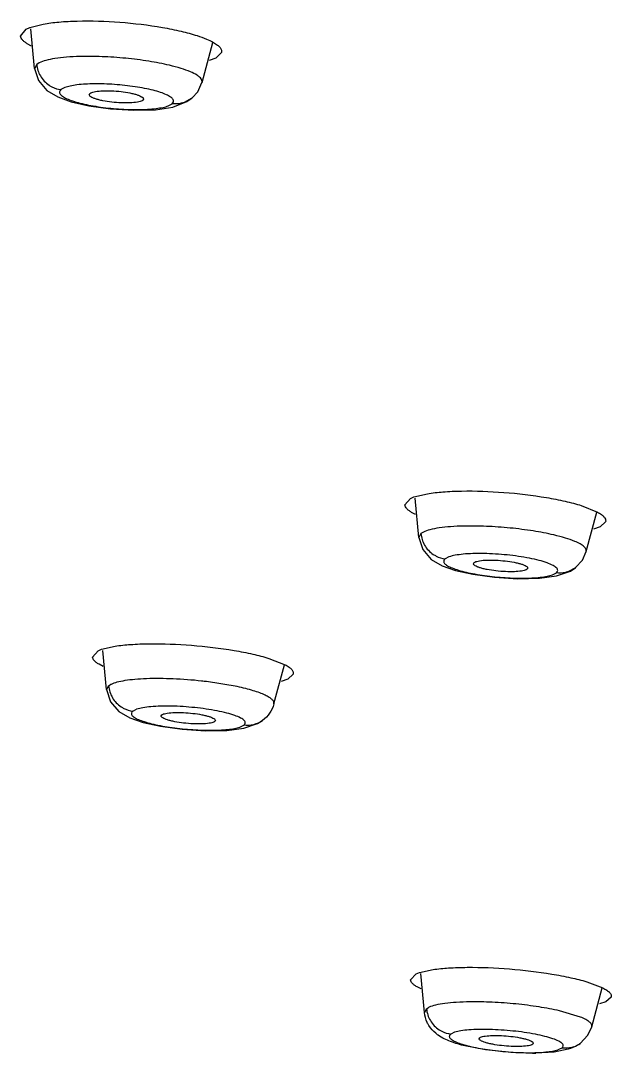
# Model space of a CAD drawing. Header units: inches. Extents: x 440 to 1212, y -520 to 27.
# Drawn here: x 1021.4 to 1032.23, y -232.19 to -213.25 of the extents above; entities that cross this region are included whole.
import ezdxf

# ---------------------------------------------------------------- set-up
doc = ezdxf.new("R2010")
doc.units = ezdxf.units.IN
doc.header["$LTSCALE"] = 1.21
doc.header["$MEASUREMENT"] = 0
doc.layers.get('0').update_dxf_attribs({"linetype": 'CONTINUOUS'})

msp = doc.modelspace()

# ---------------------------------------------------------------- linework, layer by layer
at = {"color": 7, "linetype": 'Continuous'}
for p, q in [((1021.569, -213.373), (1021.815, -213.308)), ((1021.402, -213.529), (1021.503, -213.403)), ((1021.503, -213.403), (1021.569, -213.373)), ((1021.657, -214.123), (1021.591, -213.395)), ((1021.599, -213.713), (1021.523, -213.67)), ((1024.727, -214.38), (1024.925, -213.646)), ((1025.082, -213.832), (1024.98, -213.932)), ((1021.696, -214.05), (1021.657, -214.123)), ((1021.742, -214.021), (1021.696, -214.05)), ((1024.98, -213.932), (1024.86, -213.979)), ((1021.658, -214.122), (1021.727, -214.343)), ((1022.212, -214.473), (1022.14, -214.512)), ((1024.726, -214.381), (1024.727, -214.38)), ((1022.661, -214.604), (1022.671, -214.584)), ((1022.671, -214.584), (1022.688, -214.572)), ((1024.546, -214.662), (1024.543, -214.665)), ((1022.329, -214.735), (1022.65, -214.809)), ((1022.65, -214.809), (1023.049, -214.864)), ((1023.644, -214.704), (1023.627, -214.716)), ((1023.654, -214.684), (1023.644, -214.704)), ((1023.876, -214.879), (1024.19, -214.831)), ((1024.109, -214.809), (1024.181, -214.771)), ((1024.19, -214.831), (1024.451, -214.731)), ((1024.543, -214.665), (1024.402, -214.747)), ((1024.451, -214.731), (1024.543, -214.665)), ((1023.049, -214.864), (1023.48, -214.89)), ((1023.48, -214.89), (1023.876, -214.879)), ((1028.446, -222.132), (1028.547, -222.013)), ((1028.547, -222.013), (1028.613, -221.985)), ((1028.613, -221.985), (1028.859, -221.925)), ((1028.701, -222.727), (1028.635, -222.004)), ((1031.681, -222.143), (1031.978, -222.262)), ((1028.642, -222.307), (1028.566, -222.267)), ((1031.77, -222.986), (1031.966, -222.262)), ((1032.024, -222.534), (1031.906, -222.578)), ((1032.125, -222.439), (1032.024, -222.534)), ((1028.74, -222.656), (1028.701, -222.726)), ((1028.702, -222.726), (1028.773, -222.951)), ((1028.786, -222.629), (1028.74, -222.656)), ((1031.7, -223.143), (1031.77, -222.987)), ((1031.77, -222.987), (1031.77, -222.986)), ((1029.255, -223.084), (1029.184, -223.12)), ((1029.705, -223.209), (1029.716, -223.189)), ((1029.716, -223.189), (1029.731, -223.179)), ((1031.575, -223.28), (1031.7, -223.143)), ((1029.375, -223.332), (1029.693, -223.404)), ((1030.686, -223.31), (1030.671, -223.32)), ((1030.697, -223.29), (1030.686, -223.31)), ((1031.151, -223.413), (1031.223, -223.377)), ((1031.223, -223.434), (1031.48, -223.343)), ((1031.572, -223.282), (1031.444, -223.353)), ((1031.48, -223.343), (1031.572, -223.282)), ((1031.575, -223.28), (1031.572, -223.282)), ((1029.693, -223.404), (1030.091, -223.459)), ((1030.091, -223.459), (1030.519, -223.485)), ((1030.519, -223.485), (1030.913, -223.477)), ((1030.913, -223.477), (1031.223, -223.434)), ((1022.719, -224.923), (1022.821, -224.807)), ((1022.821, -224.807), (1022.887, -224.78)), ((1022.887, -224.78), (1023.132, -224.723)), ((1022.974, -225.519), (1022.908, -224.799)), ((1022.915, -225.094), (1022.839, -225.054)), ((1025.953, -224.946), (1026.25, -225.063)), ((1026.044, -225.782), (1026.238, -225.063)), ((1026.398, -225.237), (1026.298, -225.328)), ((1023.014, -225.45), (1022.974, -225.519)), ((1023.014, -225.45), (1023.042, -225.432)), ((1025.373, -225.465), (1024.81, -225.373)), ((1026.298, -225.329), (1026.18, -225.371)), ((1022.975, -225.517), (1023.048, -225.745)), ((1023.457, -225.914), (1023.529, -225.879)), ((1023.978, -226.002), (1023.99, -225.982)), ((1023.99, -225.982), (1024.005, -225.973)), ((1023.65, -226.122), (1023.967, -226.192)), ((1023.967, -226.192), (1024.364, -226.247)), ((1024.96, -226.105), (1024.944, -226.114)), ((1024.971, -226.085), (1024.96, -226.105)), ((1025.423, -226.208), (1025.495, -226.173)), ((1025.492, -226.229), (1025.746, -226.142)), ((1025.746, -226.142), (1025.838, -226.083)), ((1025.838, -226.083), (1025.838, -226.083)), ((1024.364, -226.247), (1024.791, -226.275)), ((1024.791, -226.275), (1025.183, -226.269)), ((1025.183, -226.269), (1025.492, -226.229)), ((1028.549, -230.845), (1028.651, -230.734)), ((1028.651, -230.734), (1028.717, -230.709)), ((1028.717, -230.709), (1028.962, -230.655)), ((1028.804, -231.441), (1028.738, -230.726)), ((1031.781, -230.88), (1032.078, -230.992)), ((1028.744, -231.009), (1028.669, -230.971)), ((1031.873, -231.705), (1032.066, -230.992)), ((1032.128, -231.247), (1032.012, -231.287)), ((1032.228, -231.159), (1032.128, -231.246)), ((1028.843, -231.374), (1028.804, -231.441)), ((1028.843, -231.374), (1028.872, -231.357)), ((1031.665, -231.527), (1031.283, -231.413)), ((1031.803, -231.86), (1031.872, -231.706)), ((1031.873, -231.706), (1031.873, -231.705)), ((1029.358, -231.806), (1029.286, -231.839)), ((1029.808, -231.925), (1029.82, -231.906)), ((1029.82, -231.906), (1029.835, -231.897)), ((1031.66, -232.01), (1031.803, -231.86)), ((1029.927, -232.129), (1029.548, -232.057)), ((1030.789, -232.027), (1030.774, -232.036)), ((1030.801, -232.008), (1030.789, -232.027)), ((1031.324, -232.095), (1031.281, -232.118)), ((1031.661, -232.01), (1031.66, -232.011)), ((1030.404, -232.18), (1029.927, -232.129)), ((1030.788, -232.192), (1030.404, -232.18)), ((1031.184, -232.17), (1030.847, -232.192)), ((1031.441, -232.117), (1031.184, -232.17)), ((1031.281, -232.118), (1031.252, -232.128))]:
    msp.add_line(p, q, dxfattribs=at)
for points in [[(1021.727, -214.343), (1021.881, -214.525), (1022.081, -214.646), (1022.329, -214.735)], [(1024.546, -214.662), (1024.648, -214.55), (1024.726, -214.381)], [(1028.773, -222.951), (1028.929, -223.13), (1029.129, -223.247), (1029.375, -223.332)], [(1023.048, -225.745), (1023.205, -225.923), (1023.405, -226.038), (1023.65, -226.122)]]:
    msp.add_lwpolyline(points, dxfattribs=at)
for centre, radius, start, end in [((1023.26, -225.833), 0.457, 116.1087, 118.4798), ((1023.878, -233.067), 7.75, 83.0987, 83.7621), ((1029.03, -231.659), 0.342, 114.4391, 117.6742), ((1031.388, -231.637), 0.462, 289.9145, 306.0439), ((1030.768, -227.805), 4.387, 270.2677, 271.0278)]:
    msp.add_arc(centre, radius, start, end, dxfattribs=at)
for points, knots in [([(1021.815, -213.308), (1021.909, -213.291), (1022.118, -213.266), (1022.586, -213.242), (1023.222, -213.264), (1023.858, -213.339), (1024.331, -213.433), (1024.543, -213.49), (1024.639, -213.521)], [0, 0, 0, 0, 0.1011, 0.220545, 0.493141, 0.769371, 0.893188, 1, 1, 1, 1]), ([(1024.639, -213.521), (1024.696, -213.539), (1024.797, -213.576), (1024.895, -213.622), (1024.937, -213.646)], [0, 0, 0, 0, 0.550993, 1, 1, 1, 1]), ([(1021.523, -213.67), (1021.506, -213.659), (1021.475, -213.637), (1021.428, -213.595), (1021.405, -213.555), (1021.402, -213.529)], [0, 0, 0, 0, 0.324185, 0.594217, 1, 1, 1, 1]), ([(1024.937, -213.646), (1024.961, -213.66), (1025.005, -213.688), (1025.056, -213.735), (1025.085, -213.783), (1025.086, -213.818), (1025.082, -213.832)], [0, 0, 0, 0, 0.342823, 0.61243, 0.821453, 1, 1, 1, 1]), ([(1022.484, -213.903), (1022.403, -213.906), (1022.251, -213.913), (1022.043, -213.936), (1021.876, -213.969), (1021.78, -214.001), (1021.742, -214.021)], [0, 0, 0, 0, 0.322978, 0.602549, 0.830042, 1, 1, 1, 1]), ([(1024.131, -214.065), (1024.006, -214.035), (1023.739, -213.985), (1023.327, -213.932), (1022.903, -213.903), (1022.621, -213.9), (1022.484, -213.903)], [0, 0, 0, 0, 0.232635, 0.490034, 0.752537, 1, 1, 1, 1]), ([(1021.696, -214.05), (1021.703, -214.123), (1021.751, -214.272), (1021.859, -214.387), (1021.924, -214.431)], [0, 0, 0, 0, 0.484436, 1, 1, 1, 1]), ([(1024.514, -214.185), (1024.459, -214.161), (1024.332, -214.117), (1024.202, -214.082), (1024.131, -214.065)], [0, 0, 0, 0, 0.452872, 1, 1, 1, 1]), ([(1024.71, -214.312), (1024.702, -214.301), (1024.679, -214.277), (1024.615, -214.231), (1024.557, -214.203), (1024.514, -214.185)], [0, 0, 0, 0, 0.183065, 0.40945, 1, 1, 1, 1]), ([(1021.924, -214.431), (1021.941, -214.442), (1022.008, -214.481), (1022.084, -214.505), (1022.14, -214.512)], [0, 0, 0, 0, 0.262234, 1, 1, 1, 1]), ([(1024.181, -214.771), (1024.191, -214.76), (1024.205, -214.741), (1024.205, -214.711), (1024.196, -214.689), (1024.178, -214.668), (1024.138, -214.636), (1024.067, -214.599), (1023.959, -214.559), (1023.825, -214.521), (1023.669, -214.486), (1023.496, -214.456), (1023.312, -214.433), (1023.062, -214.41), (1022.768, -214.401), (1022.496, -214.413), (1022.317, -214.443), (1022.243, -214.462), (1022.212, -214.473)], [0, 0, 0, 0, 0.02106, 0.03059, 0.041132, 0.053975, 0.069904, 0.111653, 0.166247, 0.232323, 0.308049, 0.391303, 0.479376, 0.569433, 0.744255, 0.893529, 0.952564, 1, 1, 1, 1]), ([(1024.727, -214.38), (1024.729, -214.369), (1024.729, -214.344), (1024.718, -214.323), (1024.71, -214.312)], [0, 0, 0, 0, 0.46515, 1, 1, 1, 1]), ([(1022.14, -214.512), (1022.129, -214.522), (1022.115, -214.542), (1022.115, -214.572), (1022.125, -214.594), (1022.143, -214.615), (1022.183, -214.646), (1022.254, -214.683), (1022.362, -214.724), (1022.496, -214.762), (1022.652, -214.796), (1022.825, -214.826), (1023.009, -214.85), (1023.259, -214.872), (1023.553, -214.882), (1023.825, -214.869), (1024.004, -214.84), (1024.078, -214.82), (1024.109, -214.809)], [0, 0, 0, 0, 0.0211, 0.030631, 0.041191, 0.054061, 0.070003, 0.111734, 0.166299, 0.232361, 0.308084, 0.391333, 0.479398, 0.56945, 0.744271, 0.893515, 0.952533, 1, 1, 1, 1]), ([(1023.627, -214.716), (1023.615, -214.722), (1023.587, -214.732), (1023.515, -214.747), (1023.399, -214.757), (1023.242, -214.757), (1023.074, -214.743), (1022.938, -214.723), (1022.839, -214.701), (1022.778, -214.683), (1022.728, -214.664), (1022.687, -214.644), (1022.659, -214.62), (1022.66, -214.604)], [0, 0, 0, 0, 0.038271, 0.088674, 0.221054, 0.383223, 0.556802, 0.721322, 0.79422, 0.857955, 0.910928, 0.952141, 1, 1, 1, 1]), ([(1022.688, -214.572), (1022.699, -214.566), (1022.727, -214.556), (1022.8, -214.541), (1022.916, -214.531), (1023.073, -214.531), (1023.24, -214.545), (1023.377, -214.565), (1023.475, -214.587), (1023.536, -214.605), (1023.587, -214.624), (1023.627, -214.644), (1023.655, -214.668), (1023.655, -214.684)], [0, 0, 0, 0, 0.038271, 0.088672, 0.22105, 0.383219, 0.556798, 0.72132, 0.794218, 0.857953, 0.910927, 0.95214, 1, 1, 1, 1]), ([(1024.402, -214.747), (1024.384, -214.753), (1024.312, -214.774), (1024.236, -214.778), (1024.181, -214.771)], [0, 0, 0, 0, 0.258812, 1, 1, 1, 1]), ([(1028.859, -221.925), (1028.953, -221.909), (1029.162, -221.886), (1029.629, -221.867), (1030.265, -221.891), (1030.9, -221.965), (1031.372, -222.057), (1031.584, -222.112), (1031.681, -222.143)], [0, 0, 0, 0, 0.101029, 0.220481, 0.493183, 0.76949, 0.893285, 1, 1, 1, 1]), ([(1028.566, -222.267), (1028.549, -222.256), (1028.518, -222.235), (1028.472, -222.195), (1028.448, -222.157), (1028.446, -222.132)], [0, 0, 0, 0, 0.328351, 0.599732, 1, 1, 1, 1]), ([(1031.978, -222.262), (1031.991, -222.269), (1032.016, -222.283), (1032.053, -222.309), (1032.088, -222.338), (1032.115, -222.372), (1032.129, -222.406), (1032.128, -222.429), (1032.125, -222.439)], [0, 0, 0, 0, 0.183636, 0.347494, 0.557547, 0.728902, 0.870725, 1, 1, 1, 1]), ([(1029.529, -222.519), (1029.448, -222.521), (1029.296, -222.527), (1029.088, -222.548), (1028.92, -222.58), (1028.824, -222.61), (1028.785, -222.629)], [0, 0, 0, 0, 0.323387, 0.603201, 0.830633, 1, 1, 1, 1]), ([(1031.177, -222.682), (1031.052, -222.653), (1030.786, -222.603), (1030.373, -222.55), (1029.949, -222.52), (1029.666, -222.516), (1029.529, -222.519)], [0, 0, 0, 0, 0.2323, 0.489653, 0.752305, 1, 1, 1, 1]), ([(1028.74, -222.656), (1028.747, -222.729), (1028.794, -222.879), (1028.902, -222.995), (1028.967, -223.038)], [0, 0, 0, 0, 0.484781, 1, 1, 1, 1]), ([(1031.56, -222.799), (1031.504, -222.776), (1031.378, -222.733), (1031.249, -222.699), (1031.177, -222.682)], [0, 0, 0, 0, 0.452253, 1, 1, 1, 1]), ([(1031.77, -222.986), (1031.772, -222.979), (1031.773, -222.964), (1031.766, -222.94), (1031.751, -222.916), (1031.717, -222.882), (1031.653, -222.841), (1031.594, -222.813), (1031.56, -222.799)], [0, 0, 0, 0, 0.073799, 0.152387, 0.243668, 0.352754, 0.632733, 1, 1, 1, 1]), ([(1028.967, -223.038), (1028.984, -223.049), (1029.051, -223.089), (1029.127, -223.113), (1029.184, -223.12)], [0, 0, 0, 0, 0.262279, 1, 1, 1, 1]), ([(1029.184, -223.12), (1029.173, -223.129), (1029.158, -223.147), (1029.158, -223.176), (1029.167, -223.197), (1029.186, -223.217), (1029.225, -223.247), (1029.296, -223.282), (1029.403, -223.321), (1029.537, -223.359), (1029.693, -223.392), (1029.865, -223.421), (1030.049, -223.445), (1030.299, -223.468), (1030.593, -223.479), (1030.866, -223.469), (1031.045, -223.442), (1031.119, -223.424), (1031.151, -223.413)], [0, 0, 0, 0, 0.020456, 0.029524, 0.039628, 0.05211, 0.067742, 0.109054, 0.163407, 0.229422, 0.305237, 0.388692, 0.477055, 0.567474, 0.743127, 0.893135, 0.952411, 1, 1, 1, 1]), ([(1030.731, -223.109), (1030.596, -223.083), (1030.317, -223.043), (1029.969, -223.021), (1029.7, -223.022), (1029.525, -223.032), (1029.378, -223.051), (1029.292, -223.071), (1029.255, -223.084)], [0, 0, 0, 0, 0.278564, 0.568232, 0.702535, 0.822015, 0.921739, 1, 1, 1, 1]), ([(1029.731, -223.179), (1029.743, -223.173), (1029.771, -223.164), (1029.843, -223.149), (1029.959, -223.141), (1030.116, -223.142), (1030.283, -223.156), (1030.42, -223.176), (1030.518, -223.197), (1030.58, -223.214), (1030.629, -223.232), (1030.666, -223.25), (1030.691, -223.268), (1030.698, -223.284), (1030.698, -223.29)], [0, 0, 0, 0, 0.037941, 0.088169, 0.220503, 0.382849, 0.556686, 0.72143, 0.794384, 0.858119, 0.91099, 0.951964, 0.980746, 1, 1, 1, 1]), ([(1031.229, -223.289), (1031.221, -223.28), (1031.199, -223.262), (1031.142, -223.228), (1031.044, -223.188), (1030.899, -223.145), (1030.791, -223.121), (1030.731, -223.109)], [0, 0, 0, 0, 0.067311, 0.152222, 0.374265, 0.660379, 1, 1, 1, 1]), ([(1030.671, -223.32), (1030.659, -223.326), (1030.631, -223.335), (1030.559, -223.35), (1030.443, -223.358), (1030.286, -223.357), (1030.119, -223.343), (1029.982, -223.323), (1029.884, -223.302), (1029.822, -223.285), (1029.773, -223.267), (1029.736, -223.249), (1029.711, -223.231), (1029.704, -223.215), (1029.704, -223.209)], [0, 0, 0, 0, 0.037941, 0.088169, 0.220503, 0.382849, 0.556687, 0.72143, 0.794385, 0.85812, 0.91099, 0.951964, 0.980746, 1, 1, 1, 1]), ([(1031.223, -223.377), (1031.235, -223.366), (1031.251, -223.344), (1031.245, -223.31), (1031.235, -223.296), (1031.229, -223.289)], [0, 0, 0, 0, 0.490834, 0.72042, 1, 1, 1, 1]), ([(1031.444, -223.353), (1031.425, -223.36), (1031.354, -223.381), (1031.277, -223.384), (1031.223, -223.378)], [0, 0, 0, 0, 0.258935, 1, 1, 1, 1]), ([(1023.132, -224.723), (1023.227, -224.708), (1023.435, -224.687), (1023.903, -224.67), (1024.538, -224.695), (1025.172, -224.771), (1025.645, -224.862), (1025.857, -224.916), (1025.953, -224.946)], [0, 0, 0, 0, 0.100984, 0.220431, 0.493179, 0.769531, 0.893323, 1, 1, 1, 1]), ([(1022.839, -225.054), (1022.822, -225.044), (1022.791, -225.024), (1022.746, -224.984), (1022.721, -224.947), (1022.719, -224.923)], [0, 0, 0, 0, 0.330446, 0.602528, 1, 1, 1, 1]), ([(1026.25, -225.063), (1026.275, -225.077), (1026.318, -225.102), (1026.37, -225.146), (1026.4, -225.191), (1026.402, -225.223), (1026.398, -225.237)], [0, 0, 0, 0, 0.350602, 0.62304, 0.82917, 1, 1, 1, 1]), ([(1023.014, -225.45), (1023.021, -225.526), (1023.07, -225.677), (1023.181, -225.792), (1023.245, -225.834)], [0, 0, 0, 0, 0.498935, 1, 1, 1, 1]), ([(1023.708, -225.32), (1023.637, -225.323), (1023.505, -225.33), (1023.324, -225.351), (1023.178, -225.38), (1023.094, -225.407), (1023.059, -225.423)], [0, 0, 0, 0, 0.321708, 0.599917, 0.827497, 1, 1, 1, 1]), ([(1024.72, -225.362), (1024.546, -225.343), (1024.209, -225.318), (1023.87, -225.314), (1023.708, -225.32)], [0, 0, 0, 0, 0.518835, 1, 1, 1, 1]), ([(1026.044, -225.782), (1026.047, -225.769), (1026.044, -225.738), (1026.01, -225.697), (1025.956, -225.657), (1025.879, -225.617), (1025.78, -225.576), (1025.661, -225.537), (1025.524, -225.499), (1025.425, -225.476), (1025.373, -225.465)], [0, 0, 0, 0, 0.049639, 0.112491, 0.198426, 0.310106, 0.447608, 0.609879, 0.794816, 1, 1, 1, 1]), ([(1023.245, -225.834), (1023.261, -225.845), (1023.326, -225.883), (1023.401, -225.906), (1023.457, -225.913)], [0, 0, 0, 0, 0.252981, 1, 1, 1, 1]), ([(1025.004, -225.91), (1024.869, -225.884), (1024.59, -225.844), (1024.243, -225.821), (1023.974, -225.821), (1023.799, -225.83), (1023.652, -225.848), (1023.566, -225.867), (1023.529, -225.879)], [0, 0, 0, 0, 0.278456, 0.56815, 0.702537, 0.822018, 0.921631, 1, 1, 1, 1]), ([(1026.044, -225.782), (1026.028, -225.842), (1025.975, -225.957), (1025.886, -226.046), (1025.838, -226.083)], [0, 0, 0, 0, 0.50683, 1, 1, 1, 1]), ([(1023.457, -225.914), (1023.446, -225.923), (1023.431, -225.94), (1023.431, -225.968), (1023.44, -225.989), (1023.458, -226.009), (1023.497, -226.038), (1023.568, -226.073), (1023.675, -226.111), (1023.808, -226.148), (1023.964, -226.181), (1024.137, -226.21), (1024.32, -226.234), (1024.57, -226.257), (1024.864, -226.269), (1025.137, -226.26), (1025.317, -226.235), (1025.391, -226.218), (1025.423, -226.208)], [0, 0, 0, 0, 0.020139, 0.028981, 0.038861, 0.051153, 0.066633, 0.107739, 0.161986, 0.227977, 0.303836, 0.387393, 0.475903, 0.566501, 0.742563, 0.892946, 0.95235, 1, 1, 1, 1]), ([(1024.944, -226.114), (1024.933, -226.12), (1024.905, -226.129), (1024.832, -226.143), (1024.717, -226.151), (1024.56, -226.149), (1024.393, -226.135), (1024.256, -226.115), (1024.158, -226.093), (1024.096, -226.077), (1024.047, -226.059), (1024.01, -226.041), (1023.985, -226.024), (1023.977, -226.009), (1023.978, -226.002)], [0, 0, 0, 0, 0.037794, 0.087959, 0.220337, 0.382865, 0.556945, 0.72192, 0.794961, 0.858752, 0.911624, 0.952528, 0.981122, 1, 1, 1, 1]), ([(1024.005, -225.973), (1024.017, -225.968), (1024.045, -225.959), (1024.117, -225.945), (1024.233, -225.937), (1024.39, -225.939), (1024.557, -225.953), (1024.693, -225.973), (1024.792, -225.994), (1024.853, -226.011), (1024.903, -226.029), (1024.94, -226.047), (1024.964, -226.064), (1024.972, -226.079), (1024.972, -226.085)], [0, 0, 0, 0, 0.037793, 0.087959, 0.220336, 0.382864, 0.556944, 0.721919, 0.794961, 0.858752, 0.911624, 0.952527, 0.981121, 1, 1, 1, 1]), ([(1025.501, -226.086), (1025.492, -226.078), (1025.471, -226.061), (1025.414, -226.027), (1025.316, -225.988), (1025.172, -225.946), (1025.063, -225.922), (1025.004, -225.91)], [0, 0, 0, 0, 0.066989, 0.151816, 0.374008, 0.660259, 1, 1, 1, 1]), ([(1025.838, -226.083), (1025.789, -226.121), (1025.677, -226.174), (1025.553, -226.181), (1025.495, -226.173)], [0, 0, 0, 0, 0.512653, 1, 1, 1, 1]), ([(1025.495, -226.173), (1025.507, -226.163), (1025.523, -226.141), (1025.517, -226.107), (1025.507, -226.093), (1025.501, -226.086)], [0, 0, 0, 0, 0.490169, 0.718767, 1, 1, 1, 1]), ([(1028.962, -230.655), (1029.057, -230.641), (1029.265, -230.622), (1029.732, -230.607), (1030.366, -230.634), (1031, -230.709), (1031.472, -230.798), (1031.684, -230.851), (1031.781, -230.88)], [0, 0, 0, 0, 0.10094, 0.220396, 0.493221, 0.769624, 0.893397, 1, 1, 1, 1]), ([(1028.669, -230.971), (1028.651, -230.961), (1028.621, -230.942), (1028.575, -230.904), (1028.551, -230.868), (1028.549, -230.845)], [0, 0, 0, 0, 0.333972, 0.607219, 1, 1, 1, 1]), ([(1032.078, -230.992), (1032.103, -231.005), (1032.146, -231.03), (1032.198, -231.072), (1032.229, -231.114), (1032.231, -231.146), (1032.228, -231.159)], [0, 0, 0, 0, 0.354787, 0.628773, 0.833366, 1, 1, 1, 1]), ([(1029.635, -231.248), (1029.553, -231.249), (1029.401, -231.254), (1029.192, -231.274), (1029.024, -231.302), (1028.928, -231.331), (1028.889, -231.348)], [0, 0, 0, 0, 0.325217, 0.60457, 0.830895, 1, 1, 1, 1]), ([(1031.283, -231.413), (1031.158, -231.384), (1030.892, -231.335), (1030.48, -231.283), (1030.056, -231.252), (1029.773, -231.246), (1029.635, -231.248)], [0, 0, 0, 0, 0.231798, 0.488404, 0.75096, 1, 1, 1, 1]), ([(1028.887, -231.684), (1028.876, -231.667), (1028.834, -231.591), (1028.81, -231.506), (1028.804, -231.441)], [0, 0, 0, 0, 0.244057, 1, 1, 1, 1]), ([(1028.843, -231.374), (1028.85, -231.451), (1028.899, -231.602), (1029.009, -231.717), (1029.073, -231.759)], [0, 0, 0, 0, 0.499198, 1, 1, 1, 1]), ([(1031.873, -231.704), (1031.874, -231.698), (1031.875, -231.683), (1031.868, -231.66), (1031.852, -231.638), (1031.818, -231.606), (1031.756, -231.566), (1031.698, -231.54), (1031.665, -231.527)], [0, 0, 0, 0, 0.072173, 0.149845, 0.240856, 0.349861, 0.630229, 1, 1, 1, 1]), ([(1029.057, -231.86), (1029.042, -231.849), (1028.977, -231.799), (1028.921, -231.737), (1028.887, -231.684)], [0, 0, 0, 0, 0.236458, 1, 1, 1, 1]), ([(1029.548, -232.057), (1029.459, -232.035), (1029.33, -231.997), (1029.166, -231.929), (1029.092, -231.885), (1029.057, -231.86)], [0, 0, 0, 0, 0.517863, 0.755568, 1, 1, 1, 1]), ([(1029.073, -231.759), (1029.089, -231.77), (1029.155, -231.808), (1029.23, -231.831), (1029.286, -231.838)], [0, 0, 0, 0, 0.252969, 1, 1, 1, 1]), ([(1029.286, -231.839), (1029.275, -231.848), (1029.261, -231.864), (1029.26, -231.891), (1029.27, -231.911), (1029.288, -231.93), (1029.314, -231.949), (1029.349, -231.968), (1029.41, -231.996), (1029.505, -232.029), (1029.638, -232.064), (1029.794, -232.097), (1029.966, -232.125), (1030.15, -232.149), (1030.4, -232.172), (1030.694, -232.185), (1030.966, -232.177), (1031.146, -232.154), (1031.22, -232.138), (1031.252, -232.128)], [0, 0, 0, 0, 0.01944, 0.027926, 0.037458, 0.049465, 0.064767, 0.083558, 0.105805, 0.160108, 0.226208, 0.302224, 0.385996, 0.474759, 0.565614, 0.742196, 0.892917, 0.952324, 1, 1, 1, 1]), ([(1030.838, -231.842), (1030.702, -231.816), (1030.422, -231.777), (1030.074, -231.754), (1029.804, -231.752), (1029.628, -231.76), (1029.482, -231.777), (1029.395, -231.795), (1029.358, -231.806)], [0, 0, 0, 0, 0.278215, 0.568184, 0.702696, 0.822301, 0.921974, 1, 1, 1, 1]), ([(1029.835, -231.897), (1029.846, -231.892), (1029.874, -231.883), (1029.946, -231.87), (1030.062, -231.863), (1030.219, -231.866), (1030.386, -231.879), (1030.522, -231.899), (1030.621, -231.92), (1030.682, -231.936), (1030.732, -231.953), (1030.769, -231.971), (1030.793, -231.987), (1030.802, -232.002), (1030.801, -232.008)], [0, 0, 0, 0, 0.037607, 0.087714, 0.220227, 0.383082, 0.557555, 0.722873, 0.796029, 0.859872, 0.912714, 0.95347, 0.981731, 1, 1, 1, 1]), ([(1031.331, -232.013), (1031.323, -232.005), (1031.302, -231.989), (1031.246, -231.956), (1031.148, -231.918), (1031.005, -231.877), (1030.897, -231.854), (1030.838, -231.842)], [0, 0, 0, 0, 0.065807, 0.149699, 0.371027, 0.658071, 1, 1, 1, 1]), ([(1030.774, -232.036), (1030.763, -232.041), (1030.734, -232.049), (1030.662, -232.062), (1030.547, -232.069), (1030.39, -232.067), (1030.223, -232.053), (1030.086, -232.033), (1029.987, -232.013), (1029.926, -231.996), (1029.876, -231.979), (1029.839, -231.962), (1029.815, -231.946), (1029.807, -231.931), (1029.807, -231.925)], [0, 0, 0, 0, 0.037607, 0.087714, 0.220227, 0.383082, 0.557556, 0.722874, 0.79603, 0.859873, 0.912715, 0.95347, 0.981731, 1, 1, 1, 1]), ([(1031.324, -232.095), (1031.336, -232.085), (1031.353, -232.065), (1031.347, -232.033), (1031.337, -232.02), (1031.331, -232.013)], [0, 0, 0, 0, 0.493109, 0.719366, 1, 1, 1, 1]), ([(1031.545, -232.071), (1031.493, -232.09), (1031.417, -232.103), (1031.343, -232.098), (1031.324, -232.096)], [0, 0, 0, 0, 0.748938, 1, 1, 1, 1]), ([(1031.66, -232.011), (1031.643, -232.023), (1031.574, -232.068), (1031.498, -232.099), (1031.441, -232.117)], [0, 0, 0, 0, 0.261491, 1, 1, 1, 1])]:
    msp.add_open_spline(points, degree=3, knots=knots, dxfattribs=at)

doc.saveas('drawing.dxf')
